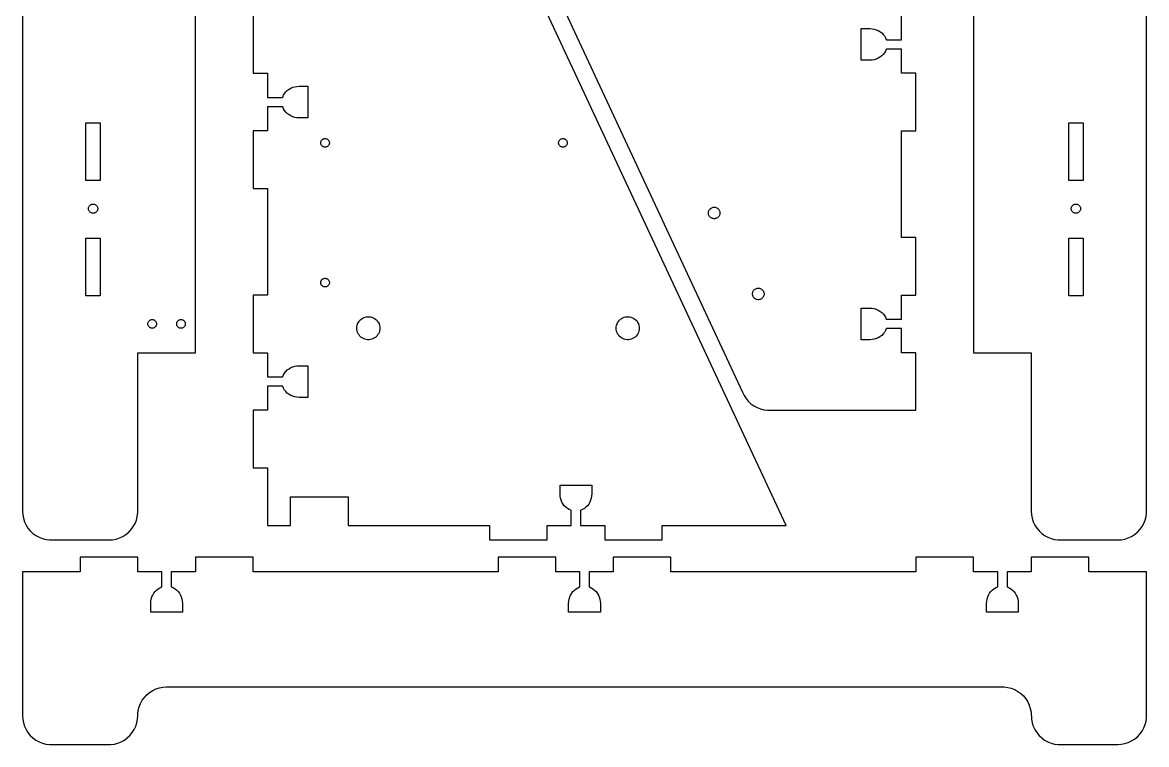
# Model space of a CAD drawing. Header units: metres. Extents: x -400 to 400, y -75 to 435.
# Drawn here: x 10 to 400, y -75 to 175.6 of the extents above; entities that cross this region are included whole.
import ezdxf

# ---------------------------------------------------------------- set-up
doc = ezdxf.new("R2010")
doc.units = ezdxf.units.M

msp = doc.modelspace()

# ---------------------------------------------------------------- linework, layer by layer
for p, q in [((10, 425), (10, 6)), ((400, 6), (400, 425)), ((70, 61), (70, 325)), ((340, 325), (340, 61)), ((135, 315), (259.831, 47.299)), ((275, 1), (150.169, 268.701)), ((90, 178), (90, 158)), ((315, 169.6), (315, 178)), ((301, 162.5), (301, 173.5)), ((301, 173.5), (304, 173.5)), ((304, 173.5), (304.752, 173.457)), ((304.752, 173.457), (305.492, 173.327)), ((305.492, 173.327), (306.209, 173.114)), ((306.209, 173.114), (306.891, 172.82)), ((306.891, 172.82), (307.527, 172.45)), ((307.527, 172.45), (308.107, 172.009)), ((308.107, 172.009), (308.623, 171.506)), ((308.623, 171.506), (309.066, 170.947)), ((309.066, 170.947), (309.429, 170.342)), ((309.429, 170.342), (309.706, 169.7)), ((309.706, 169.7), (309.734, 169.6)), ((309.734, 169.6), (315, 169.6)), ((308.107, 163.991), (307.527, 163.55)), ((308.623, 164.494), (308.107, 163.991)), ((309.066, 165.053), (308.623, 164.494)), ((309.429, 165.658), (309.066, 165.053)), ((309.706, 166.3), (309.429, 165.658)), ((309.734, 166.4), (309.706, 166.3)), ((315, 166.4), (309.734, 166.4)), ((315, 158), (315, 166.4)), ((304, 162.5), (301, 162.5)), ((304.752, 162.543), (304, 162.5)), ((305.492, 162.673), (304.752, 162.543)), ((306.209, 162.886), (305.492, 162.673)), ((306.891, 163.18), (306.209, 162.886)), ((307.527, 163.55), (306.891, 163.18)), ((90, 158), (95, 158)), ((95, 158), (95, 149.6)), ((320, 158), (315, 158)), ((320, 138), (320, 158)), ((101.893, 152.009), (102.473, 152.45)), ((102.473, 152.45), (103.109, 152.82)), ((103.109, 152.82), (103.791, 153.114)), ((103.791, 153.114), (104.508, 153.327)), ((104.508, 153.327), (105.248, 153.457)), ((105.248, 153.457), (106, 153.5)), ((106, 153.5), (109, 153.5)), ((109, 153.5), (109, 142.5)), ((95, 149.6), (100.266, 149.6)), ((100.266, 149.6), (100.294, 149.7)), ((100.294, 149.7), (100.571, 150.342)), ((100.571, 150.342), (100.934, 150.947)), ((100.934, 150.947), (101.377, 151.506)), ((101.377, 151.506), (101.893, 152.009)), ((100.266, 146.4), (95, 146.4)), ((95, 146.4), (95, 138)), ((100.294, 146.3), (100.266, 146.4)), ((100.571, 145.658), (100.294, 146.3)), ((100.934, 145.053), (100.571, 145.658)), ((101.377, 144.494), (100.934, 145.053)), ((101.893, 143.991), (101.377, 144.494)), ((32, 120.75), (32, 140.75)), ((32, 140.75), (37, 140.75)), ((37, 140.75), (37, 120.75)), ((102.473, 143.55), (101.893, 143.991)), ((103.109, 143.18), (102.473, 143.55)), ((103.791, 142.886), (103.109, 143.18)), ((104.508, 142.673), (103.791, 142.886)), ((105.248, 142.543), (104.508, 142.673)), ((106, 142.5), (105.248, 142.543)), ((109, 142.5), (106, 142.5)), ((373, 120.75), (373, 140.75)), ((373, 140.75), (378, 140.75)), ((378, 140.75), (378, 120.75)), ((95, 138), (90, 138)), ((90, 138), (90, 118)), ((315, 101), (315, 138)), ((315, 138), (320, 138)), ((113.5, 133.833), (113.512, 134.021)), ((113.512, 133.645), (113.5, 133.833)), ((113.512, 134.021), (113.547, 134.206)), ((113.547, 133.46), (113.512, 133.645)), ((113.547, 134.206), (113.605, 134.386)), ((113.605, 133.281), (113.547, 133.46)), ((113.605, 134.386), (113.686, 134.556)), ((113.686, 133.111), (113.605, 133.281)), ((113.686, 134.556), (113.786, 134.715)), ((113.786, 132.952), (113.686, 133.111)), ((113.786, 134.715), (113.907, 134.86)), ((113.907, 132.807), (113.786, 132.952)), ((113.907, 134.86), (114.044, 134.989)), ((114.044, 132.678), (113.907, 132.807)), ((114.044, 134.989), (114.196, 135.1)), ((114.196, 132.567), (114.044, 132.678)), ((114.196, 135.1), (114.361, 135.191)), ((114.361, 135.191), (114.536, 135.26)), ((114.536, 135.26), (114.719, 135.307)), ((114.719, 135.307), (114.906, 135.33)), ((114.906, 135.33), (115.094, 135.33)), ((115.094, 135.33), (115.281, 135.307)), ((115.281, 135.307), (115.464, 135.26)), ((115.464, 135.26), (115.639, 135.191)), ((115.639, 135.191), (115.804, 135.1)), ((115.804, 135.1), (115.956, 134.989)), ((115.956, 132.678), (115.804, 132.567)), ((115.956, 134.989), (116.093, 134.86)), ((116.093, 132.807), (115.956, 132.678)), ((116.093, 134.86), (116.214, 134.715)), ((116.214, 132.952), (116.093, 132.807)), ((116.214, 134.715), (116.314, 134.556)), ((116.314, 133.111), (116.214, 132.952)), ((116.314, 134.556), (116.395, 134.386)), ((116.395, 133.281), (116.314, 133.111)), ((116.395, 134.386), (116.453, 134.206)), ((116.453, 133.46), (116.395, 133.281)), ((116.453, 134.206), (116.488, 134.021)), ((116.488, 133.645), (116.453, 133.46)), ((116.488, 134.021), (116.5, 133.833)), ((116.5, 133.833), (116.488, 133.645)), ((196, 133.833), (196.012, 134.021)), ((196.012, 133.645), (196, 133.833)), ((196.012, 134.021), (196.047, 134.206)), ((196.047, 133.46), (196.012, 133.645)), ((196.047, 134.206), (196.105, 134.386)), ((196.105, 133.281), (196.047, 133.46)), ((196.105, 134.386), (196.186, 134.556)), ((196.186, 133.111), (196.105, 133.281)), ((196.186, 134.556), (196.286, 134.715)), ((196.286, 132.952), (196.186, 133.111)), ((196.286, 134.715), (196.407, 134.86)), ((196.407, 132.807), (196.286, 132.952)), ((196.407, 134.86), (196.544, 134.989)), ((196.544, 132.678), (196.407, 132.807)), ((196.544, 134.989), (196.696, 135.1)), ((196.696, 132.567), (196.544, 132.678)), ((196.696, 135.1), (196.861, 135.191)), ((196.861, 135.191), (197.036, 135.26)), ((197.036, 135.26), (197.219, 135.307)), ((197.219, 135.307), (197.406, 135.33)), ((197.406, 135.33), (197.594, 135.33)), ((197.594, 135.33), (197.781, 135.307)), ((197.781, 135.307), (197.964, 135.26)), ((197.964, 135.26), (198.139, 135.191)), ((198.139, 135.191), (198.304, 135.1)), ((198.304, 135.1), (198.456, 134.989)), ((198.456, 132.678), (198.304, 132.567)), ((198.456, 134.989), (198.593, 134.86)), ((198.593, 132.807), (198.456, 132.678)), ((198.593, 134.86), (198.714, 134.715)), ((198.714, 132.952), (198.593, 132.807)), ((198.714, 134.715), (198.814, 134.556)), ((198.814, 133.111), (198.714, 132.952)), ((198.814, 134.556), (198.895, 134.386)), ((198.895, 133.281), (198.814, 133.111)), ((198.895, 134.386), (198.953, 134.206)), ((198.953, 133.46), (198.895, 133.281)), ((198.953, 134.206), (198.988, 134.021)), ((198.988, 133.645), (198.953, 133.46)), ((198.988, 134.021), (199, 133.833)), ((199, 133.833), (198.988, 133.645)), ((114.361, 132.476), (114.196, 132.567)), ((114.536, 132.407), (114.361, 132.476)), ((114.719, 132.36), (114.536, 132.407)), ((114.906, 132.336), (114.719, 132.36)), ((115.094, 132.336), (114.906, 132.336)), ((115.281, 132.36), (115.094, 132.336)), ((115.464, 132.407), (115.281, 132.36)), ((115.639, 132.476), (115.464, 132.407)), ((115.804, 132.567), (115.639, 132.476)), ((196.861, 132.476), (196.696, 132.567)), ((197.036, 132.407), (196.861, 132.476)), ((197.219, 132.36), (197.036, 132.407)), ((197.406, 132.336), (197.219, 132.36)), ((197.594, 132.336), (197.406, 132.336)), ((197.781, 132.36), (197.594, 132.336)), ((197.964, 132.407), (197.781, 132.36)), ((198.139, 132.476), (197.964, 132.407)), ((198.304, 132.567), (198.139, 132.476)), ((37, 120.75), (32, 120.75)), ((90, 118), (95, 118)), ((95, 118), (95, 81)), ((378, 120.75), (373, 120.75)), ((32.9, 111), (32.9126, 111.201)), ((32.9126, 110.799), (32.9, 111)), ((32.9126, 111.201), (32.9503, 111.398)), ((32.9503, 110.602), (32.9126, 110.799)), ((32.9503, 111.398), (33.0124, 111.589)), ((33.0124, 110.411), (32.9503, 110.602)), ((33.0124, 111.589), (33.0979, 111.771)), ((33.0979, 110.229), (33.0124, 110.411)), ((33.0979, 111.771), (33.2056, 111.94)), ((33.2056, 110.06), (33.0979, 110.229)), ((33.2056, 111.94), (33.3337, 112.095)), ((33.3337, 109.905), (33.2056, 110.06)), ((33.3337, 112.095), (33.4801, 112.233)), ((33.4801, 109.767), (33.3337, 109.905)), ((33.4801, 112.233), (33.6427, 112.351)), ((33.6427, 109.649), (33.4801, 109.767)), ((33.6427, 112.351), (33.8188, 112.448)), ((33.8188, 109.552), (33.6427, 109.649)), ((33.8188, 112.448), (34.0056, 112.522)), ((34.0056, 109.478), (33.8188, 109.552)), ((34.0056, 112.522), (34.2002, 112.572)), ((34.2002, 109.428), (34.0056, 109.478)), ((34.2002, 112.572), (34.3995, 112.597)), ((34.3995, 109.403), (34.2002, 109.428)), ((34.3995, 112.597), (34.6005, 112.597)), ((34.6005, 109.403), (34.3995, 109.403)), ((34.6005, 112.597), (34.7998, 112.572)), ((34.7998, 109.428), (34.6005, 109.403)), ((34.7998, 112.572), (34.9944, 112.522)), ((34.9944, 109.478), (34.7998, 109.428)), ((34.9944, 112.522), (35.1812, 112.448)), ((35.1812, 109.552), (34.9944, 109.478)), ((35.1812, 112.448), (35.3573, 112.351)), ((35.3573, 109.649), (35.1812, 109.552)), ((35.3573, 112.351), (35.5199, 112.233)), ((35.5199, 109.767), (35.3573, 109.649)), ((35.5199, 112.233), (35.6663, 112.095)), ((35.6663, 109.905), (35.5199, 109.767)), ((35.6663, 112.095), (35.7944, 111.94)), ((35.7944, 110.06), (35.6663, 109.905)), ((35.7944, 111.94), (35.9021, 111.771)), ((35.9021, 110.229), (35.7944, 110.06)), ((35.9021, 111.771), (35.9876, 111.589)), ((35.9876, 110.411), (35.9021, 110.229)), ((35.9876, 111.589), (36.0497, 111.398)), ((36.0497, 110.602), (35.9876, 110.411)), ((36.0497, 111.398), (36.0874, 111.201)), ((36.0874, 110.799), (36.0497, 110.602)), ((36.0874, 111.201), (36.1, 111)), ((36.1, 111), (36.0874, 110.799)), ((248, 109.509), (248.017, 109.759)), ((248.015, 109.258), (248, 109.509)), ((248.061, 109.011), (248.015, 109.258)), ((248.017, 109.759), (248.065, 110.006)), ((248.065, 110.006), (248.144, 110.244)), ((248.144, 110.244), (248.252, 110.471)), ((248.252, 110.471), (248.387, 110.682)), ((248.387, 110.682), (248.548, 110.875)), ((248.548, 110.875), (248.732, 111.046)), ((248.732, 111.046), (248.936, 111.193)), ((248.936, 111.193), (249.156, 111.313)), ((249.156, 111.313), (249.39, 111.405)), ((249.39, 111.405), (249.634, 111.466)), ((249.634, 111.466), (249.883, 111.497)), ((249.883, 111.497), (250.134, 111.495)), ((250.134, 111.495), (250.383, 111.463)), ((250.383, 111.463), (250.626, 111.399)), ((250.626, 111.399), (250.859, 111.306)), ((250.859, 111.306), (251.079, 111.184)), ((251.079, 111.184), (251.281, 111.036)), ((251.281, 111.036), (251.464, 110.863)), ((251.464, 110.863), (251.623, 110.669)), ((251.623, 110.669), (251.757, 110.456)), ((251.757, 110.456), (251.863, 110.228)), ((251.863, 110.228), (251.939, 109.989)), ((251.983, 109.241), (251.935, 108.994)), ((251.939, 109.989), (251.985, 109.742)), ((252, 109.491), (251.983, 109.241)), ((251.985, 109.742), (252, 109.491)), ((373.9, 111), (373.913, 111.201)), ((373.913, 110.799), (373.9, 111)), ((373.913, 111.201), (373.95, 111.398)), ((373.95, 110.602), (373.913, 110.799)), ((373.95, 111.398), (374.012, 111.589)), ((374.012, 110.411), (373.95, 110.602)), ((374.012, 111.589), (374.098, 111.771)), ((374.098, 110.229), (374.012, 110.411)), ((374.098, 111.771), (374.206, 111.94)), ((374.206, 110.06), (374.098, 110.229)), ((374.206, 111.94), (374.334, 112.095)), ((374.334, 109.905), (374.206, 110.06)), ((374.334, 112.095), (374.48, 112.233)), ((374.48, 109.767), (374.334, 109.905)), ((374.48, 112.233), (374.643, 112.351)), ((374.643, 109.649), (374.48, 109.767)), ((374.643, 112.351), (374.819, 112.448)), ((374.819, 109.552), (374.643, 109.649)), ((374.819, 112.448), (375.006, 112.522)), ((375.006, 109.478), (374.819, 109.552)), ((375.006, 112.522), (375.2, 112.572)), ((375.2, 109.428), (375.006, 109.478)), ((375.2, 112.572), (375.4, 112.597)), ((375.4, 109.403), (375.2, 109.428)), ((375.4, 112.597), (375.6, 112.597)), ((375.6, 109.403), (375.4, 109.403)), ((375.6, 112.597), (375.8, 112.572)), ((375.8, 109.428), (375.6, 109.403)), ((375.8, 112.572), (375.994, 112.522)), ((375.994, 109.478), (375.8, 109.428)), ((375.994, 112.522), (376.181, 112.448)), ((376.181, 109.552), (375.994, 109.478)), ((376.181, 112.448), (376.357, 112.351)), ((376.357, 109.649), (376.181, 109.552)), ((376.357, 112.351), (376.52, 112.233)), ((376.52, 109.767), (376.357, 109.649)), ((376.52, 112.233), (376.666, 112.095)), ((376.666, 109.905), (376.52, 109.767)), ((376.666, 112.095), (376.794, 111.94)), ((376.794, 110.06), (376.666, 109.905)), ((376.794, 111.94), (376.902, 111.771)), ((376.902, 110.229), (376.794, 110.06)), ((376.902, 111.771), (376.988, 111.589)), ((376.988, 110.411), (376.902, 110.229)), ((376.988, 111.589), (377.05, 111.398)), ((377.05, 110.602), (376.988, 110.411)), ((377.05, 111.398), (377.087, 111.201)), ((377.087, 110.799), (377.05, 110.602)), ((377.087, 111.201), (377.1, 111)), ((377.1, 111), (377.087, 110.799)), ((248.137, 108.772), (248.061, 109.011)), ((248.243, 108.544), (248.137, 108.772)), ((248.377, 108.331), (248.243, 108.544)), ((248.536, 108.137), (248.377, 108.331)), ((248.719, 107.964), (248.536, 108.137)), ((248.921, 107.816), (248.719, 107.964)), ((249.141, 107.694), (248.921, 107.816)), ((249.374, 107.601), (249.141, 107.694)), ((249.617, 107.537), (249.374, 107.601)), ((249.866, 107.505), (249.617, 107.537)), ((250.117, 107.503), (249.866, 107.505)), ((250.366, 107.534), (250.117, 107.503)), ((250.61, 107.595), (250.366, 107.534)), ((250.844, 107.687), (250.61, 107.595)), ((251.064, 107.807), (250.844, 107.687)), ((251.268, 107.954), (251.064, 107.807)), ((251.452, 108.125), (251.268, 107.954)), ((251.613, 108.318), (251.452, 108.125)), ((251.748, 108.529), (251.613, 108.318)), ((251.856, 108.756), (251.748, 108.529)), ((251.935, 108.994), (251.856, 108.756)), ((32, 80.75), (32, 100.75)), ((32, 100.75), (37, 100.75)), ((37, 100.75), (37, 80.75)), ((320, 101), (315, 101)), ((320, 81), (320, 101)), ((373, 80.75), (373, 100.75)), ((373, 100.75), (378, 100.75)), ((378, 100.75), (378, 80.75)), ((113.547, 85.7064), (113.605, 85.8855)), ((113.605, 85.8855), (113.686, 86.056)), ((113.686, 86.056), (113.786, 86.215)), ((113.786, 86.215), (113.907, 86.3601)), ((113.907, 86.3601), (114.044, 86.4891)), ((114.044, 86.4891), (114.196, 86.5998)), ((114.196, 86.5998), (114.361, 86.6906)), ((114.361, 86.6906), (114.536, 86.7599)), ((114.536, 86.7599), (114.719, 86.8067)), ((114.719, 86.8067), (114.906, 86.8304)), ((114.906, 86.8304), (115.094, 86.8304)), ((115.094, 86.8304), (115.281, 86.8067)), ((115.281, 86.8067), (115.464, 86.7599)), ((115.464, 86.7599), (115.639, 86.6906)), ((115.639, 86.6906), (115.804, 86.5998)), ((115.804, 86.5998), (115.956, 86.4891)), ((115.956, 86.4891), (116.093, 86.3601)), ((116.093, 86.3601), (116.214, 86.215)), ((116.214, 86.215), (116.314, 86.056)), ((116.314, 86.056), (116.395, 85.8855)), ((116.395, 85.8855), (116.453, 85.7064)), ((113.5, 85.3333), (113.512, 85.5213)), ((113.512, 85.1453), (113.5, 85.3333)), ((113.512, 85.5213), (113.547, 85.7064)), ((113.547, 84.9603), (113.512, 85.1453)), ((113.605, 84.7811), (113.547, 84.9603)), ((113.686, 84.6107), (113.605, 84.7811)), ((113.786, 84.4517), (113.686, 84.6107)), ((113.907, 84.3065), (113.786, 84.4517)), ((114.044, 84.1776), (113.907, 84.3065)), ((114.196, 84.0668), (114.044, 84.1776)), ((114.361, 83.9761), (114.196, 84.0668)), ((114.536, 83.9068), (114.361, 83.9761)), ((114.719, 83.8599), (114.536, 83.9068)), ((114.906, 83.8363), (114.719, 83.8599)), ((115.094, 83.8363), (114.906, 83.8363)), ((115.281, 83.8599), (115.094, 83.8363)), ((115.464, 83.9068), (115.281, 83.8599)), ((115.639, 83.9761), (115.464, 83.9068)), ((115.804, 84.0668), (115.639, 83.9761)), ((115.956, 84.1776), (115.804, 84.0668)), ((116.093, 84.3065), (115.956, 84.1776)), ((116.214, 84.4517), (116.093, 84.3065)), ((116.314, 84.6107), (116.214, 84.4517)), ((116.395, 84.7811), (116.314, 84.6107)), ((116.453, 84.9603), (116.395, 84.7811)), ((116.453, 85.7064), (116.488, 85.5213)), ((116.488, 85.1453), (116.453, 84.9603)), ((116.488, 85.5213), (116.5, 85.3333)), ((116.5, 85.3333), (116.488, 85.1453)), ((263.361, 81.8984), (263.44, 82.1369)), ((263.44, 82.1369), (263.548, 82.3637)), ((263.548, 82.3637), (263.683, 82.5752)), ((263.683, 82.5752), (263.844, 82.7681)), ((263.844, 82.7681), (264.028, 82.9392)), ((264.028, 82.9392), (264.232, 83.086)), ((264.232, 83.086), (264.453, 83.206)), ((264.453, 83.206), (264.687, 83.2975)), ((264.687, 83.2975), (264.93, 83.3589)), ((264.93, 83.3589), (265.179, 83.3893)), ((265.179, 83.3893), (265.431, 83.3882)), ((265.431, 83.3882), (265.68, 83.3557)), ((265.68, 83.3557), (265.923, 83.2922)), ((265.923, 83.2922), (266.156, 83.1988)), ((266.156, 83.1988), (266.375, 83.0768)), ((266.375, 83.0768), (266.578, 82.9283)), ((266.578, 82.9283), (266.76, 82.7556)), ((266.76, 82.7556), (266.919, 82.5614)), ((266.919, 82.5614), (267.053, 82.3488)), ((267.053, 82.3488), (267.159, 82.1211)), ((267.159, 82.1211), (267.236, 81.8819)), ((37, 80.75), (32, 80.75)), ((95, 81), (90, 81)), ((90, 81), (90, 61)), ((263.296, 81.4013), (263.313, 81.6519)), ((263.311, 81.1505), (263.296, 81.4013)), ((263.357, 80.9036), (263.311, 81.1505)), ((263.313, 81.6519), (263.361, 81.8984)), ((263.434, 80.6644), (263.357, 80.9036)), ((263.54, 80.4367), (263.434, 80.6644)), ((263.673, 80.2241), (263.54, 80.4367)), ((263.833, 80.0299), (263.673, 80.2241)), ((264.015, 79.8572), (263.833, 80.0299)), ((264.218, 79.7087), (264.015, 79.8572)), ((264.437, 79.5867), (264.218, 79.7087)), ((264.67, 79.4933), (264.437, 79.5867)), ((264.913, 79.4298), (264.67, 79.4933)), ((265.162, 79.3973), (264.913, 79.4298)), ((265.414, 79.3962), (265.162, 79.3973)), ((265.663, 79.4266), (265.414, 79.3962)), ((265.906, 79.488), (265.663, 79.4266)), ((266.14, 79.5795), (265.906, 79.488)), ((266.361, 79.6995), (266.14, 79.5795)), ((266.565, 79.8463), (266.361, 79.6995)), ((266.749, 80.0175), (266.565, 79.8463)), ((266.909, 80.2103), (266.749, 80.0175)), ((267.045, 80.4218), (266.909, 80.2103)), ((267.153, 80.6486), (267.045, 80.4218)), ((267.231, 80.8871), (267.153, 80.6486)), ((267.28, 81.1336), (267.231, 80.8871)), ((267.236, 81.8819), (267.282, 81.635)), ((267.296, 81.3842), (267.28, 81.1336)), ((267.282, 81.635), (267.296, 81.3842)), ((315, 72.6), (315, 81)), ((315, 81), (320, 81)), ((378, 80.75), (373, 80.75)), ((301, 65.5), (301, 76.5)), ((301, 76.5), (304, 76.5)), ((304, 76.5), (304.752, 76.4566)), ((304.752, 76.4566), (305.492, 76.3272)), ((305.492, 76.3272), (306.209, 76.1138)), ((306.209, 76.1138), (306.891, 75.8197)), ((306.891, 75.8197), (307.527, 75.4496)), ((307.527, 75.4496), (308.107, 75.0093)), ((308.107, 75.0093), (308.623, 74.5058)), ((308.623, 74.5058), (309.066, 73.947)), ((53.5, 71), (53.5118, 71.188)), ((53.5118, 70.812), (53.5, 71)), ((53.5118, 71.188), (53.5471, 71.373)), ((53.5471, 70.627), (53.5118, 70.812)), ((53.5471, 71.373), (53.6053, 71.5522)), ((53.6053, 70.4478), (53.5471, 70.627)), ((53.6053, 71.5522), (53.6855, 71.7226)), ((53.6855, 70.2774), (53.6053, 70.4478)), ((53.6855, 71.7226), (53.7865, 71.8817)), ((53.7865, 70.1183), (53.6855, 70.2774)), ((53.7865, 71.8817), (53.9066, 72.0268)), ((53.9066, 72.0268), (54.0439, 72.1558)), ((54.0439, 72.1558), (54.1963, 72.2665)), ((54.1963, 72.2665), (54.3613, 72.3572)), ((54.3613, 72.3572), (54.5365, 72.4266)), ((54.5365, 72.4266), (54.7189, 72.4734)), ((54.7189, 72.4734), (54.9058, 72.497)), ((54.9058, 72.497), (55.0942, 72.497)), ((55.0942, 72.497), (55.2811, 72.4734)), ((55.2811, 72.4734), (55.4635, 72.4266)), ((55.4635, 72.4266), (55.6387, 72.3572)), ((55.6387, 72.3572), (55.8037, 72.2665)), ((55.8037, 72.2665), (55.9561, 72.1558)), ((55.9561, 72.1558), (56.0934, 72.0268)), ((56.0934, 72.0268), (56.2135, 71.8817)), ((56.2135, 71.8817), (56.3145, 71.7226)), ((56.3145, 70.2774), (56.2135, 70.1183)), ((56.3145, 71.7226), (56.3947, 71.5522)), ((56.3947, 70.4478), (56.3145, 70.2774)), ((56.3947, 71.5522), (56.4529, 71.373)), ((56.4529, 70.627), (56.3947, 70.4478)), ((56.4529, 71.373), (56.4882, 71.188)), ((56.4882, 70.812), (56.4529, 70.627)), ((56.4882, 71.188), (56.5, 71)), ((56.5, 71), (56.4882, 70.812)), ((63.5, 71), (63.5118, 71.188)), ((63.5118, 70.812), (63.5, 71)), ((63.5118, 71.188), (63.5471, 71.373)), ((63.5471, 70.627), (63.5118, 70.812)), ((63.5471, 71.373), (63.6053, 71.5522)), ((63.6053, 70.4478), (63.5471, 70.627)), ((63.6053, 71.5522), (63.6855, 71.7226)), ((63.6855, 70.2774), (63.6053, 70.4478)), ((63.6855, 71.7226), (63.7865, 71.8817)), ((63.7865, 70.1183), (63.6855, 70.2774)), ((63.7865, 71.8817), (63.9065, 72.0268)), ((63.9065, 72.0268), (64.0439, 72.1558)), ((64.0439, 72.1558), (64.1963, 72.2665)), ((64.1963, 72.2665), (64.3613, 72.3572)), ((64.3613, 72.3572), (64.5365, 72.4266)), ((64.5365, 72.4266), (64.7189, 72.4734)), ((64.7189, 72.4734), (64.9058, 72.497)), ((64.9058, 72.497), (65.0942, 72.497)), ((65.0942, 72.497), (65.2811, 72.4734)), ((65.2811, 72.4734), (65.4635, 72.4266)), ((65.4635, 72.4266), (65.6387, 72.3572)), ((65.6387, 72.3572), (65.8037, 72.2665)), ((65.8037, 72.2665), (65.9561, 72.1558)), ((65.9561, 72.1558), (66.0934, 72.0268)), ((66.0934, 72.0268), (66.2135, 71.8817)), ((66.2135, 71.8817), (66.3145, 71.7226)), ((66.3145, 70.2774), (66.2135, 70.1183)), ((66.3145, 71.7226), (66.3947, 71.5522)), ((66.3947, 70.4478), (66.3145, 70.2774)), ((66.3947, 71.5522), (66.4529, 71.373)), ((66.4529, 70.627), (66.3947, 70.4478)), ((66.4529, 71.373), (66.4882, 71.188)), ((66.4882, 70.812), (66.4529, 70.627)), ((66.4882, 71.188), (66.5, 71)), ((66.5, 71), (66.4882, 70.812)), ((126.032, 70.0013), (126.126, 70.4948)), ((126.126, 70.4948), (126.281, 70.9725)), ((126.281, 70.9725), (126.495, 71.427)), ((126.495, 71.427), (126.764, 71.8511)), ((126.764, 71.8511), (127.084, 72.2382)), ((127.084, 72.2382), (127.45, 72.582)), ((127.45, 72.582), (127.857, 72.8773)), ((127.857, 72.8773), (128.297, 73.1193)), ((128.297, 73.1193), (128.764, 73.3042)), ((128.764, 73.3042), (129.25, 73.4291)), ((129.25, 73.4291), (129.749, 73.4921)), ((129.749, 73.4921), (130.251, 73.4921)), ((130.251, 73.4921), (130.75, 73.4291)), ((130.75, 73.4291), (131.236, 73.3042)), ((131.236, 73.3042), (131.703, 73.1193)), ((131.703, 73.1193), (132.143, 72.8773)), ((132.143, 72.8773), (132.55, 72.582)), ((132.55, 72.582), (132.916, 72.2382)), ((132.916, 72.2382), (133.236, 71.8511)), ((133.236, 71.8511), (133.505, 71.427)), ((133.505, 71.427), (133.719, 70.9725)), ((133.719, 70.9725), (133.874, 70.4948)), ((133.874, 70.4948), (133.968, 70.0013)), ((216.032, 70.0013), (216.126, 70.4948)), ((216.126, 70.4948), (216.281, 70.9725)), ((216.281, 70.9725), (216.495, 71.427)), ((216.495, 71.427), (216.764, 71.8511)), ((216.764, 71.8511), (217.084, 72.2382)), ((217.084, 72.2382), (217.45, 72.582)), ((217.45, 72.582), (217.857, 72.8773)), ((217.857, 72.8773), (218.297, 73.1193)), ((218.297, 73.1193), (218.764, 73.3042)), ((218.764, 73.3042), (219.25, 73.4291)), ((219.25, 73.4291), (219.749, 73.4921)), ((219.749, 73.4921), (220.251, 73.4921)), ((220.251, 73.4921), (220.75, 73.4291)), ((220.75, 73.4291), (221.236, 73.3042)), ((221.236, 73.3042), (221.703, 73.1193)), ((221.703, 73.1193), (222.143, 72.8773)), ((222.143, 72.8773), (222.55, 72.582)), ((222.55, 72.582), (222.916, 72.2382)), ((222.916, 72.2382), (223.236, 71.8511)), ((223.236, 71.8511), (223.505, 71.427)), ((223.505, 71.427), (223.719, 70.9725)), ((223.719, 70.9725), (223.874, 70.4948)), ((223.874, 70.4948), (223.968, 70.0013)), ((309.066, 73.947), (309.429, 73.3418)), ((309.429, 73.3418), (309.706, 72.6996)), ((309.706, 72.6996), (309.734, 72.6)), ((309.734, 72.6), (315, 72.6)), ((53.9066, 69.9732), (53.7865, 70.1183)), ((54.0439, 69.8442), (53.9066, 69.9732)), ((54.1963, 69.7335), (54.0439, 69.8442)), ((54.3613, 69.6428), (54.1963, 69.7335)), ((54.5365, 69.5734), (54.3613, 69.6428)), ((54.7189, 69.5266), (54.5365, 69.5734)), ((54.9058, 69.503), (54.7189, 69.5266)), ((55.0942, 69.503), (54.9058, 69.503)), ((55.2811, 69.5266), (55.0942, 69.503)), ((55.4635, 69.5734), (55.2811, 69.5266)), ((55.6387, 69.6428), (55.4635, 69.5734)), ((55.8037, 69.7335), (55.6387, 69.6428)), ((55.9561, 69.8442), (55.8037, 69.7335)), ((56.0934, 69.9732), (55.9561, 69.8442)), ((56.2135, 70.1183), (56.0934, 69.9732)), ((63.9065, 69.9732), (63.7865, 70.1183)), ((64.0439, 69.8442), (63.9065, 69.9732)), ((64.1963, 69.7335), (64.0439, 69.8442)), ((64.3613, 69.6428), (64.1963, 69.7335)), ((64.5365, 69.5734), (64.3613, 69.6428)), ((64.7189, 69.5266), (64.5365, 69.5734)), ((64.9058, 69.503), (64.7189, 69.5266)), ((65.0942, 69.503), (64.9058, 69.503)), ((65.2811, 69.5266), (65.0942, 69.503)), ((65.4635, 69.5734), (65.2811, 69.5266)), ((65.6387, 69.6428), (65.4635, 69.5734)), ((65.8037, 69.7335), (65.6387, 69.6428)), ((65.9561, 69.8442), (65.8037, 69.7335)), ((66.0934, 69.9732), (65.9561, 69.8442)), ((66.2135, 70.1183), (66.0934, 69.9732)), ((126, 69.5), (126.032, 70.0013)), ((126.032, 68.9987), (126, 69.5)), ((126.126, 68.5052), (126.032, 68.9987)), ((126.281, 68.0275), (126.126, 68.5052)), ((126.495, 67.573), (126.281, 68.0275)), ((126.764, 67.1488), (126.495, 67.573)), ((127.084, 66.7618), (126.764, 67.1488)), ((127.45, 66.4179), (127.084, 66.7618)), ((127.857, 66.1227), (127.45, 66.4179)), ((132.55, 66.4179), (132.143, 66.1227)), ((132.916, 66.7618), (132.55, 66.4179)), ((133.236, 67.1488), (132.916, 66.7618)), ((133.505, 67.573), (133.236, 67.1488)), ((133.719, 68.0275), (133.505, 67.573)), ((133.874, 68.5052), (133.719, 68.0275)), ((133.968, 68.9987), (133.874, 68.5052)), ((133.968, 70.0013), (134, 69.5)), ((134, 69.5), (133.968, 68.9987)), ((216, 69.5), (216.032, 70.0013)), ((216.032, 68.9987), (216, 69.5)), ((216.126, 68.5052), (216.032, 68.9987)), ((216.281, 68.0275), (216.126, 68.5052)), ((216.495, 67.573), (216.281, 68.0275)), ((216.764, 67.1488), (216.495, 67.573)), ((217.084, 66.7618), (216.764, 67.1488)), ((217.45, 66.4179), (217.084, 66.7618)), ((217.857, 66.1227), (217.45, 66.4179)), ((222.55, 66.4179), (222.143, 66.1227)), ((222.916, 66.7618), (222.55, 66.4179)), ((223.236, 67.1488), (222.916, 66.7618)), ((223.505, 67.573), (223.236, 67.1488)), ((223.719, 68.0275), (223.505, 67.573)), ((223.874, 68.5052), (223.719, 68.0275)), ((223.968, 68.9987), (223.874, 68.5052)), ((223.968, 70.0013), (224, 69.5)), ((224, 69.5), (223.968, 68.9987)), ((307.527, 66.5504), (306.891, 66.1803)), ((308.107, 66.9907), (307.527, 66.5504)), ((308.623, 67.4942), (308.107, 66.9907)), ((309.066, 68.053), (308.623, 67.4942)), ((309.429, 68.6582), (309.066, 68.053)), ((309.706, 69.3004), (309.429, 68.6582)), ((309.734, 69.4), (309.706, 69.3004)), ((315, 69.4), (309.734, 69.4)), ((315, 61), (315, 69.4)), ((128.297, 65.8807), (127.857, 66.1227)), ((128.764, 65.6958), (128.297, 65.8807)), ((129.25, 65.5708), (128.764, 65.6958)), ((129.749, 65.5079), (129.25, 65.5708)), ((130.251, 65.5079), (129.749, 65.5079)), ((130.75, 65.5708), (130.251, 65.5079)), ((131.236, 65.6958), (130.75, 65.5708)), ((131.703, 65.8807), (131.236, 65.6958)), ((132.143, 66.1227), (131.703, 65.8807)), ((218.297, 65.8807), (217.857, 66.1227)), ((218.764, 65.6958), (218.297, 65.8807)), ((219.25, 65.5708), (218.764, 65.6958)), ((219.749, 65.5079), (219.25, 65.5708)), ((220.251, 65.5079), (219.749, 65.5079)), ((220.75, 65.5708), (220.251, 65.5079)), ((221.236, 65.6958), (220.75, 65.5708)), ((221.703, 65.8807), (221.236, 65.6958)), ((222.143, 66.1227), (221.703, 65.8807)), ((304, 65.5), (301, 65.5)), ((304.752, 65.5434), (304, 65.5)), ((305.492, 65.6728), (304.752, 65.5434)), ((306.209, 65.8862), (305.492, 65.6728)), ((306.891, 66.1803), (306.209, 65.8862)), ((50, 6), (50, 61)), ((50, 61), (70, 61)), ((90, 61), (95, 61)), ((95, 61), (95, 52.6)), ((320, 61), (315, 61)), ((320, 41), (320, 61)), ((340, 61), (360, 61)), ((360, 61), (360, 6)), ((101.377, 54.5058), (101.893, 55.0093)), ((101.893, 55.0093), (102.473, 55.4496)), ((102.473, 55.4496), (103.109, 55.8197)), ((103.109, 55.8197), (103.791, 56.1138)), ((103.791, 56.1138), (104.508, 56.3272)), ((104.508, 56.3272), (105.248, 56.4566)), ((105.248, 56.4566), (106, 56.5)), ((106, 56.5), (109, 56.5)), ((109, 56.5), (109, 45.5)), ((95, 52.6), (100.266, 52.6)), ((100.266, 52.6), (100.294, 52.6996)), ((100.294, 52.6996), (100.571, 53.3418)), ((100.571, 53.3418), (100.934, 53.947)), ((100.934, 53.947), (101.377, 54.5058)), ((100.266, 49.4), (95, 49.4)), ((95, 49.4), (95, 41)), ((100.294, 49.3004), (100.266, 49.4)), ((100.571, 48.6582), (100.294, 49.3004)), ((100.934, 48.053), (100.571, 48.6582)), ((101.377, 47.4942), (100.934, 48.053)), ((101.893, 46.9907), (101.377, 47.4942)), ((102.473, 46.5504), (101.893, 46.9907)), ((259.831, 47.299), (260.366, 46.1627)), ((103.109, 46.1803), (102.473, 46.5504)), ((103.791, 45.8862), (103.109, 46.1803)), ((104.508, 45.6728), (103.791, 45.8862)), ((105.248, 45.5434), (104.508, 45.6728)), ((106, 45.5), (105.248, 45.5434)), ((109, 45.5), (106, 45.5)), ((260.366, 46.1627), (261.039, 45.1024)), ((261.039, 45.1024), (261.839, 44.1348)), ((261.839, 44.1348), (262.755, 43.2751)), ((262.755, 43.2751), (263.771, 42.537)), ((95, 41), (90, 41)), ((90, 41), (90, 21)), ((263.771, 42.537), (264.871, 41.932)), ((264.871, 41.932), (266.039, 41.4697)), ((266.039, 41.4697), (267.255, 41.1574)), ((267.255, 41.1574), (268.501, 41)), ((268.501, 41), (320, 41)), ((90, 21), (95, 21)), ((95, 21), (95, 1)), ((196.5, 12), (196.5, 15)), ((196.5, 15), (207.5, 15)), ((196.543, 11.248), (196.5, 12)), ((207.5, 12), (207.457, 11.248)), ((207.5, 15), (207.5, 12)), ((103, 1), (103, 11)), ((103, 11), (123, 11)), ((123, 11), (123, 1)), ((196.673, 10.5079), (196.543, 11.248)), ((196.886, 9.7913), (196.673, 10.5079)), ((197.18, 9.1095), (196.886, 9.7913)), ((197.55, 8.4733), (197.18, 9.1095)), ((197.991, 7.8927), (197.55, 8.4733)), ((198.494, 7.3769), (197.991, 7.8927)), ((206.009, 7.8927), (205.506, 7.3769)), ((206.45, 8.4733), (206.009, 7.8927)), ((206.82, 9.1095), (206.45, 8.4733)), ((207.114, 9.7913), (206.82, 9.1095)), ((207.327, 10.5079), (207.114, 9.7913)), ((207.457, 11.248), (207.327, 10.5079)), ((10, 6), (10.0788, 4.7467)), ((10.0788, 4.7467), (10.3142, 3.5131)), ((49.5106, 2.9098), (49.8229, 4.1262)), ((49.8229, 4.1262), (49.9803, 5.3721)), ((49.9803, 5.3721), (49.9803, 6)), ((49.9803, 6), (50, 6)), ((199.053, 6.934), (198.494, 7.3769)), ((199.658, 6.571), (199.053, 6.934)), ((200.3, 6.2937), (199.658, 6.571)), ((200.4, 6.2658), (200.3, 6.2937)), ((200.4, 1), (200.4, 6.2658)), ((203.7, 6.2937), (203.6, 6.2658)), ((203.6, 6.2658), (203.6, 1)), ((204.342, 6.571), (203.7, 6.2937)), ((204.947, 6.934), (204.342, 6.571)), ((205.506, 7.3769), (204.947, 6.934)), ((360, 6), (360.079, 4.7467)), ((360.079, 4.7467), (360.314, 3.5131)), ((399.511, 2.9098), (399.823, 4.1262)), ((399.823, 4.1262), (399.98, 5.3721)), ((399.98, 5.3721), (399.98, 6)), ((399.98, 6), (400, 6)), ((10.3142, 3.5131), (10.7022, 2.3187)), ((10.7022, 2.3187), (11.2369, 1.1825)), ((11.2369, 1.1825), (11.9098, 0.1221)), ((11.9098, 0.1221), (12.7103, -0.8455)), ((47.7051, -0.3743), (48.4433, 0.6417)), ((48.4433, 0.6417), (49.0483, 1.7422)), ((49.0483, 1.7422), (49.5106, 2.9098)), ((95, 1), (103, 1)), ((123, 1), (172, 1)), ((172, 1), (172, -4)), ((192, 1), (200.4, 1)), ((192, -4), (192, 1)), ((203.6, 1), (212, 1)), ((212, 1), (212, -4)), ((232, -4), (232, 1)), ((232, 1), (275, 1)), ((360.314, 3.5131), (360.702, 2.3187)), ((360.702, 2.3187), (361.237, 1.1825)), ((361.237, 1.1825), (361.91, 0.1221)), ((361.91, 0.1221), (362.71, -0.8455)), ((397.705, -0.3743), (398.443, 0.6417)), ((398.443, 0.6417), (399.048, 1.7422)), ((399.048, 1.7422), (399.511, 2.9098)), ((12.7103, -0.8455), (13.6257, -1.7051)), ((13.6257, -1.7051), (14.6417, -2.4433)), ((14.6417, -2.4433), (15.7422, -3.0483)), ((15.7422, -3.0483), (16.9098, -3.5106)), ((16.9098, -3.5106), (18.1262, -3.8229)), ((18.1262, -3.8229), (19.3721, -3.9803)), ((41.2533, -3.9212), (42.4869, -3.6858)), ((42.4869, -3.6858), (43.6813, -3.2978)), ((43.6813, -3.2978), (44.8176, -2.7631)), ((44.8176, -2.7631), (45.8779, -2.0902)), ((45.8779, -2.0902), (46.8455, -1.2897)), ((46.8455, -1.2897), (47.7051, -0.3743)), ((362.71, -0.8455), (363.626, -1.7051)), ((363.626, -1.7051), (364.642, -2.4433)), ((364.642, -2.4433), (365.742, -3.0483)), ((365.742, -3.0483), (366.91, -3.5106)), ((366.91, -3.5106), (368.126, -3.8229)), ((368.126, -3.8229), (369.372, -3.9803)), ((391.253, -3.9212), (392.487, -3.6858)), ((392.487, -3.6858), (393.681, -3.2978)), ((393.681, -3.2978), (394.818, -2.7631)), ((394.818, -2.7631), (395.878, -2.0902)), ((395.878, -2.0902), (396.845, -1.2897)), ((396.845, -1.2897), (397.705, -0.3743)), ((19.3721, -3.9803), (20, -3.9803)), ((20, -3.9803), (20, -4)), ((20, -4), (40, -4)), ((40, -4), (41.2533, -3.9212)), ((172, -4), (192, -4)), ((212, -4), (232, -4)), ((369.372, -3.9803), (370, -3.9803)), ((370, -3.9803), (370, -4)), ((370, -4), (390, -4)), ((390, -4), (391.253, -3.9212)), ((50, -10), (30, -10)), ((30, -10), (30, -15)), ((50, -15), (50, -10)), ((90, -10), (70, -10)), ((70, -10), (70, -15)), ((90, -15), (90, -10)), ((195, -10), (175, -10)), ((175, -10), (175, -15)), ((195, -15), (195, -10)), ((235, -10), (215, -10)), ((215, -10), (215, -15)), ((235, -15), (235, -10)), ((340, -10), (320, -10)), ((320, -10), (320, -15)), ((340, -15), (340, -10)), ((380, -10), (360, -10)), ((360, -10), (360, -15)), ((380, -15), (380, -10)), ((30, -15), (10, -15)), ((10, -15), (10, -65)), ((58.4, -15), (50, -15)), ((58.4, -20.2658), (58.4, -15)), ((70, -15), (61.6, -15)), ((61.6, -15), (61.6, -20.2658)), ((175, -15), (90, -15)), ((203.4, -15), (195, -15)), ((203.4, -20.2658), (203.4, -15)), ((215, -15), (206.6, -15)), ((206.6, -15), (206.6, -20.2658)), ((320, -15), (235, -15)), ((348.4, -15), (340, -15)), ((348.4, -20.2658), (348.4, -15)), ((360, -15), (351.6, -15)), ((351.6, -15), (351.6, -20.2658)), ((400, -15), (380, -15)), ((400, -65), (400, -15)), ((54.8862, -23.7913), (55.1803, -23.1095)), ((55.1803, -23.1095), (55.5504, -22.4733)), ((55.5504, -22.4733), (55.9907, -21.8927)), ((55.9907, -21.8927), (56.4942, -21.3769)), ((56.4942, -21.3769), (57.053, -20.934)), ((57.053, -20.934), (57.6582, -20.571)), ((57.6582, -20.571), (58.3004, -20.2937)), ((58.3004, -20.2937), (58.4, -20.2658)), ((61.6, -20.2658), (61.6996, -20.2937)), ((61.6996, -20.2937), (62.3418, -20.571)), ((62.3418, -20.571), (62.947, -20.934)), ((62.947, -20.934), (63.5058, -21.3769)), ((63.5058, -21.3769), (64.0093, -21.8927)), ((64.0093, -21.8927), (64.4496, -22.4733)), ((64.4496, -22.4733), (64.8197, -23.1095)), ((64.8197, -23.1095), (65.1138, -23.7913)), ((199.886, -23.7913), (200.18, -23.1095)), ((200.18, -23.1095), (200.55, -22.4733)), ((200.55, -22.4733), (200.991, -21.8927)), ((200.991, -21.8927), (201.494, -21.3769)), ((201.494, -21.3769), (202.053, -20.934)), ((202.053, -20.934), (202.658, -20.571)), ((202.658, -20.571), (203.3, -20.2937)), ((203.3, -20.2937), (203.4, -20.2658)), ((206.6, -20.2658), (206.7, -20.2937)), ((206.7, -20.2937), (207.342, -20.571)), ((207.342, -20.571), (207.947, -20.934)), ((207.947, -20.934), (208.506, -21.3769)), ((208.506, -21.3769), (209.009, -21.8927)), ((209.009, -21.8927), (209.45, -22.4733)), ((209.45, -22.4733), (209.82, -23.1095)), ((209.82, -23.1095), (210.114, -23.7913)), ((344.886, -23.7913), (345.18, -23.1095)), ((345.18, -23.1095), (345.55, -22.4733)), ((345.55, -22.4733), (345.991, -21.8927)), ((345.991, -21.8927), (346.494, -21.3769)), ((346.494, -21.3769), (347.053, -20.934)), ((347.053, -20.934), (347.658, -20.571)), ((347.658, -20.571), (348.3, -20.2937)), ((348.3, -20.2937), (348.4, -20.2658)), ((351.6, -20.2658), (351.7, -20.2937)), ((351.7, -20.2937), (352.342, -20.571)), ((352.342, -20.571), (352.947, -20.934)), ((352.947, -20.934), (353.506, -21.3769)), ((353.506, -21.3769), (354.009, -21.8927)), ((354.009, -21.8927), (354.45, -22.4733)), ((354.45, -22.4733), (354.82, -23.1095)), ((354.82, -23.1095), (355.114, -23.7913)), ((54.5, -26), (54.5434, -25.248)), ((54.5, -29), (54.5, -26)), ((54.5434, -25.248), (54.6728, -24.5079)), ((54.6728, -24.5079), (54.8862, -23.7913)), ((65.1138, -23.7913), (65.3272, -24.5079)), ((65.3272, -24.5079), (65.4566, -25.248)), ((65.4566, -25.248), (65.5, -26)), ((65.5, -26), (65.5, -29)), ((199.5, -26), (199.543, -25.248)), ((199.5, -29), (199.5, -26)), ((199.543, -25.248), (199.673, -24.5079)), ((199.673, -24.5079), (199.886, -23.7913)), ((210.114, -23.7913), (210.327, -24.5079)), ((210.327, -24.5079), (210.457, -25.248)), ((210.457, -25.248), (210.5, -26)), ((210.5, -26), (210.5, -29)), ((344.5, -26), (344.543, -25.248)), ((344.5, -29), (344.5, -26)), ((344.543, -25.248), (344.673, -24.5079)), ((344.673, -24.5079), (344.886, -23.7913)), ((355.114, -23.7913), (355.327, -24.5079)), ((355.327, -24.5079), (355.457, -25.248)), ((355.457, -25.248), (355.5, -26)), ((355.5, -26), (355.5, -29)), ((65.5, -29), (54.5, -29)), ((210.5, -29), (199.5, -29)), ((355.5, -29), (344.5, -29)), ((52.2949, -58.6257), (53.1545, -57.7103)), ((53.1545, -57.7103), (54.1221, -56.9098)), ((54.1221, -56.9098), (55.1824, -56.2369)), ((55.1824, -56.2369), (56.3187, -55.7022)), ((56.3187, -55.7022), (57.5131, -55.3142)), ((57.5131, -55.3142), (58.7467, -55.0788)), ((58.7467, -55.0788), (60, -55)), ((60, -55), (350, -55)), ((350, -55), (350, -55.0197)), ((350, -55.0197), (350.628, -55.0197)), ((350.628, -55.0197), (351.874, -55.1771)), ((351.874, -55.1771), (353.09, -55.4894)), ((353.09, -55.4894), (354.258, -55.9517)), ((354.258, -55.9517), (355.358, -56.5567)), ((355.358, -56.5567), (356.374, -57.2949)), ((356.374, -57.2949), (357.29, -58.1545)), ((357.29, -58.1545), (358.09, -59.1221)), ((50.1771, -63.1262), (50.4894, -61.9098)), ((50.4894, -61.9098), (50.9517, -60.7422)), ((50.9517, -60.7422), (51.5567, -59.6417)), ((51.5567, -59.6417), (52.2949, -58.6257)), ((358.09, -59.1221), (358.763, -60.1824)), ((358.763, -60.1824), (359.298, -61.3187)), ((359.298, -61.3187), (359.686, -62.5131)), ((10, -65), (10.0788, -66.2533)), ((10.0788, -66.2533), (10.3142, -67.4869)), ((49.6858, -67.4869), (49.9212, -66.2533)), ((49.9212, -66.2533), (50, -65)), ((50, -65), (50.0197, -65)), ((50.0197, -64.3721), (50.1771, -63.1262)), ((50.0197, -65), (50.0197, -64.3721)), ((359.686, -62.5131), (359.921, -63.7467)), ((359.921, -63.7467), (360.079, -66.2533)), ((360.079, -66.2533), (360.314, -67.4869)), ((399.823, -66.8738), (399.98, -65.6279)), ((399.98, -65.6279), (399.98, -65)), ((399.98, -65), (400, -65)), ((10.3142, -67.4869), (10.7022, -68.6813)), ((10.7022, -68.6813), (11.2369, -69.8176)), ((11.2369, -69.8176), (11.9098, -70.8779)), ((48.0902, -70.8779), (48.7631, -69.8176)), ((48.7631, -69.8176), (49.2978, -68.6813)), ((49.2978, -68.6813), (49.6858, -67.4869)), ((360.314, -67.4869), (360.702, -68.6813)), ((360.702, -68.6813), (361.237, -69.8176)), ((361.237, -69.8176), (361.91, -70.8779)), ((398.443, -70.3583), (399.048, -69.2578)), ((399.048, -69.2578), (399.511, -68.0902)), ((399.511, -68.0902), (399.823, -66.8738)), ((11.9098, -70.8779), (12.7103, -71.8455)), ((12.7103, -71.8455), (13.6257, -72.7051)), ((13.6257, -72.7051), (14.6417, -73.4433)), ((14.6417, -73.4433), (15.7422, -74.0483)), ((15.7422, -74.0483), (16.9098, -74.5106)), ((43.0902, -74.5106), (44.2578, -74.0483)), ((44.2578, -74.0483), (45.3583, -73.4433)), ((45.3583, -73.4433), (46.3743, -72.7051)), ((46.3743, -72.7051), (47.2897, -71.8455)), ((47.2897, -71.8455), (48.0902, -70.8779)), ((361.91, -70.8779), (362.71, -71.8455)), ((362.71, -71.8455), (363.626, -72.7051)), ((363.626, -72.7051), (364.642, -73.4433)), ((364.642, -73.4433), (365.742, -74.0483)), ((365.742, -74.0483), (366.91, -74.5106)), ((393.681, -74.2978), (394.818, -73.7631)), ((394.818, -73.7631), (395.878, -73.0902)), ((395.878, -73.0902), (396.845, -72.2897)), ((396.845, -72.2897), (397.705, -71.3743)), ((397.705, -71.3743), (398.443, -70.3583)), ((16.9098, -74.5106), (18.1262, -74.8229)), ((18.1262, -74.8229), (19.3721, -74.9803)), ((19.3721, -74.9803), (20, -74.9803)), ((20, -74.9803), (20, -75)), ((20, -75), (40, -75)), ((40, -74.9803), (40.6279, -74.9803)), ((40, -75), (40, -74.9803)), ((40.6279, -74.9803), (41.8738, -74.8229)), ((41.8738, -74.8229), (43.0902, -74.5106)), ((366.91, -74.5106), (368.126, -74.8229)), ((368.126, -74.8229), (369.372, -74.9803)), ((369.372, -74.9803), (370, -74.9803)), ((370, -74.9803), (370, -75)), ((370, -75), (390, -75)), ((390, -75), (391.253, -74.9212)), ((391.253, -74.9212), (392.487, -74.6859)), ((392.487, -74.6859), (393.681, -74.2978))]:
    msp.add_line(p, q)

doc.saveas('drawing.dxf')
